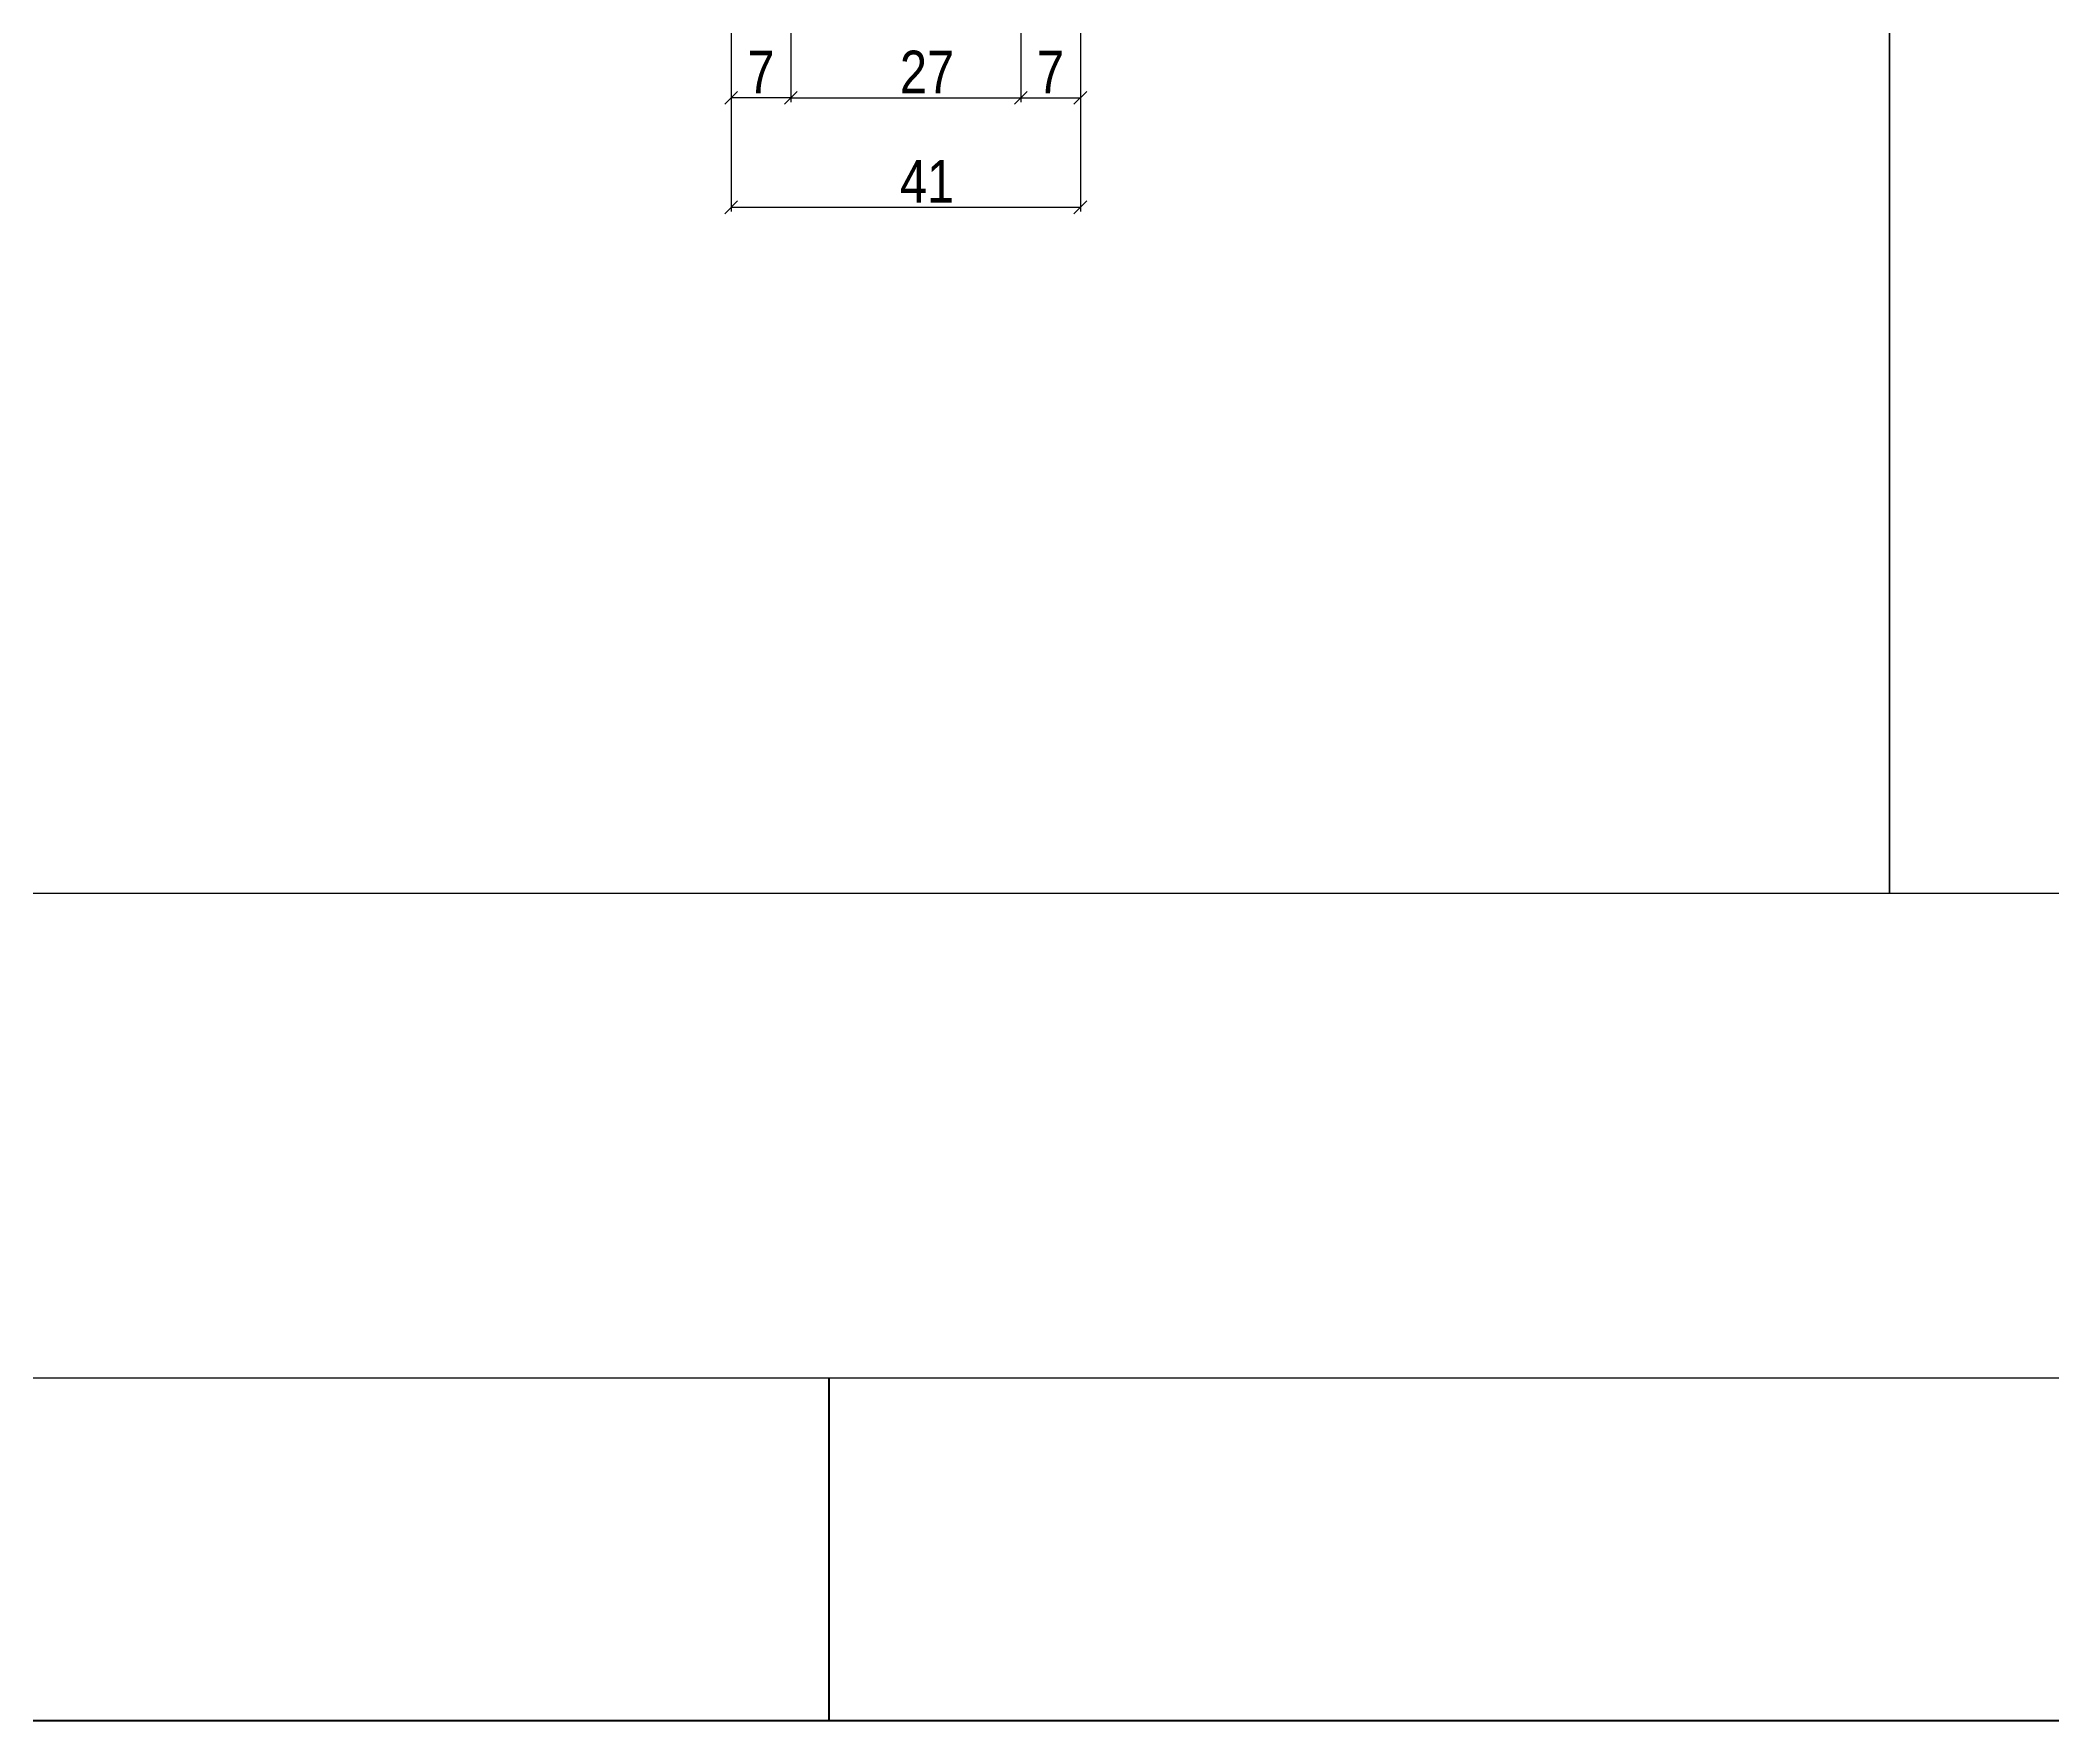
# Model space of a CAD drawing. Extents: x 17311 to 161354, y 153625 to 211469.
# Drawn here: x 19813.1 to 20285.4, y 205100.3 to 205495.1 of the extents above; entities that cross this region are included whole.
import ezdxf

# ---------------------------------------------------------------- set-up
doc = ezdxf.new("R2010")
doc.units = 0
doc.layers.get('0').update_dxf_attribs({"linetype": 'CONTINUOUS'})
doc.layers.get('DEFPOINTS').update_dxf_attribs({"linetype": 'CONTINUOUS'})
for name, color, linetype in [('8', 111, 'CONTINUOUS'), ('detalhes', 4, 'CONTINUOUS'), ('VIGAS', 3, 'CONTINUOUS')]:
    doc.layers.add(name, color=color, linetype=linetype)
doc.layers.add('FOLHA', color=255, linetype='CONTINUOUS', lineweight=40)
doc.styles.add('COTA TECNICA 2X', font='techl___.ttf', dxfattribs={"height": 10})
doc.dimstyles.new('SECAO', dxfattribs={"dimscale": 0.333333, "dimtxt": 5, "dimasz": 9, "dimexe": 3, "dimexo": 3, "dimgap": 3, "dimtad": 1, "dimdec": 1, "dimlfac": 0.5, "dimzin": 12, "dimdsep": 46, "dimtxsty": 'COTA TECNICA 2X', "dimblk1": 'OBLIQUE', "dimblk2": 'OBLIQUE', "dimsah": 1, "dimcen": 0.9, "dimclrd": 4, "dimclre": 4, "dimclrt": 240, "dimadec": 1, "dimazin": 3, "dimtfac": 1, "dimtdec": 1, "dimtmove": 0, "dimatfit": 3, "dimfxl": 1, "dimtolj": 1, "dimtzin": 12, "dimarcsym": 0})

# ---------------------------------------------------------------- blocks, each defined once
blk = doc.blocks.new('_Oblique')
at = {"color": 0, "linetype": 'ByBlock', "lineweight": -2}
blk.add_line((-0.5, -0.5), (0.5, 0.5), dxfattribs=at)
blk = doc.blocks.new('*D3195')
at = {"layer": 'DEFPOINTS', "color": 0, "transparency": 16777216}
for p in [(19975.36, 205513.28), (20057.36, 205513.28), (20057.36, 205455.82)]:
    blk.add_point(p, dxfattribs=at)
at = {"layer": 'detalhes', "color": 4, "lineweight": -2, "transparency": 16777216}
for p, q in [((19975.36, 205512.28), (19975.36, 205454.82)), ((20057.36, 205512.28), (20057.36, 205454.82)), ((19975.36, 205455.82), (20057.36, 205455.82))]:
    blk.add_line(p, q, dxfattribs=at)
at = {"layer": 'detalhes', "color": 4, "lineweight": -2, "transparency": 16777216, "xscale": 3, "yscale": 3, "zscale": 3, "rotation": 180}
blk.add_blockref('_Oblique', (19975.36, 205455.82), dxfattribs=at)
at = {"layer": 'detalhes', "color": 4, "lineweight": -2, "transparency": 16777216, "xscale": 3, "yscale": 3, "zscale": 3}
blk.add_blockref('_Oblique', (20057.36, 205455.82), dxfattribs=at)
at = {"layer": 'detalhes', "color": 240, "transparency": 16777216, "insert": (20021.36, 205461.9), "char_height": 10, "attachment_point": 5, "style": 'COTA TECNICA 2X'}
blk.add_mtext('\\A1;41', dxfattribs=at)
blk = doc.blocks.new('*D3196')
at = {"layer": 'DEFPOINTS', "color": 0, "transparency": 16777216}
for p in [(19989.36, 205513.28), (20043.36, 205513.28), (20043.36, 205481.54)]:
    blk.add_point(p, dxfattribs=at)
at = {"layer": 'detalhes', "color": 4, "lineweight": -2, "transparency": 16777216}
for p, q in [((19989.36, 205512.28), (19989.36, 205480.54)), ((20043.36, 205512.28), (20043.36, 205480.54)), ((19989.36, 205481.54), (20043.36, 205481.54))]:
    blk.add_line(p, q, dxfattribs=at)
at = {"layer": 'detalhes', "color": 4, "lineweight": -2, "transparency": 16777216, "xscale": 3, "yscale": 3, "zscale": 3, "rotation": 180}
blk.add_blockref('_Oblique', (19989.36, 205481.54), dxfattribs=at)
at = {"layer": 'detalhes', "color": 4, "lineweight": -2, "transparency": 16777216, "xscale": 3, "yscale": 3, "zscale": 3}
blk.add_blockref('_Oblique', (20043.36, 205481.54), dxfattribs=at)
at = {"layer": 'detalhes', "color": 240, "transparency": 16777216, "insert": (20021.36, 205487.61), "char_height": 10, "attachment_point": 5, "style": 'COTA TECNICA 2X'}
blk.add_mtext('\\A1;27', dxfattribs=at)
blk = doc.blocks.new('*D3197')
at = {"layer": 'DEFPOINTS', "color": 0, "transparency": 16777216}
for p in [(20043.36, 205481.54), (20057.36, 205481.54), (20057.36, 205481.54)]:
    blk.add_point(p, dxfattribs=at)
at = {"layer": 'detalhes', "color": 4, "lineweight": -2, "transparency": 16777216}
blk.add_line((20043.36, 205481.54), (20057.36, 205481.54), dxfattribs=at)
at = {"layer": 'detalhes', "color": 4, "lineweight": -2, "transparency": 16777216, "xscale": 3, "yscale": 3, "zscale": 3, "rotation": 180}
blk.add_blockref('_Oblique', (20043.36, 205481.54), dxfattribs=at)
at = {"layer": 'detalhes', "color": 4, "lineweight": -2, "transparency": 16777216, "xscale": 3, "yscale": 3, "zscale": 3}
blk.add_blockref('_Oblique', (20057.36, 205481.54), dxfattribs=at)
at = {"layer": 'detalhes', "color": 240, "transparency": 16777216, "insert": (20050.36, 205487.61), "char_height": 10, "attachment_point": 5, "style": 'COTA TECNICA 2X'}
blk.add_mtext('\\A1;7', dxfattribs=at)
blk = doc.blocks.new('*D3198')
at = {"layer": 'DEFPOINTS', "color": 0, "transparency": 16777216}
for p in [(19975.36, 205481.54), (19975.36, 205481.54), (19989.36, 205481.54)]:
    blk.add_point(p, dxfattribs=at)
at = {"layer": 'detalhes', "color": 4, "lineweight": -2, "transparency": 16777216}
blk.add_line((19989.36, 205481.54), (19975.36, 205481.54), dxfattribs=at)
at = {"layer": 'detalhes', "color": 4, "lineweight": -2, "transparency": 16777216, "xscale": 3, "yscale": 3, "zscale": 3, "rotation": 180}
blk.add_blockref('_Oblique', (19975.36, 205481.54), dxfattribs=at)
at = {"layer": 'detalhes', "color": 4, "lineweight": -2, "transparency": 16777216, "xscale": 3, "yscale": 3, "zscale": 3}
blk.add_blockref('_Oblique', (19989.36, 205481.54), dxfattribs=at)
at = {"layer": 'detalhes', "color": 240, "transparency": 16777216, "insert": (19982.36, 205487.61), "char_height": 10, "attachment_point": 5, "style": 'COTA TECNICA 2X'}
blk.add_mtext('\\A1;7', dxfattribs=at)

msp = doc.modelspace()

# ---------------------------------------------------------------- linework, layer by layer
at = {"color": 30}
msp.add_line((24239.28, 205180.82), (17511.8, 205180.82), dxfattribs=at)
at = {"layer": '8', "color": 5, "linetype": 'Continuous'}
msp.add_lwpolyline([(20247.34, 205294.67), (19650.53, 205294.67), (19650.53, 206259.46), (20247.34, 206259.46)], close=True, dxfattribs=at)
at = {"layer": 'FOLHA'}
for p, q in [((19998.39, 205100.34), (19998.39, 205180.82)), ((24319.75, 205100.34), (17310.62, 205100.34))]:
    msp.add_line(p, q, dxfattribs=at)
at = {"layer": 'VIGAS', "color": 5}
msp.add_lwpolyline([(20844.16, 205294.67), (20247.34, 205294.67), (20247.34, 206259.46), (20844.16, 206259.46)], close=True, dxfattribs=at)

# ---------------------------------------------------------------- dimensions: what is measured, and where the dimension line sits
at = {"layer": 'detalhes', "color": 3}
for base, p1, p2, picture, middle in [((20057.36, 205455.82), (19975.36, 205513.28), (20057.36, 205513.28), '*D3195', (20021.36, 205455.82)), ((20043.36, 205481.54), (19989.36, 205513.28), (20043.36, 205513.28), '*D3196', (20021.36, 205481.54)), ((20057.36, 205481.54), (20043.36, 205481.54), (20057.36, 205481.54), '*D3197', (20050.36, 205481.54))]:
    dim = msp.add_linear_dim(base=base, p1=p1, p2=p2, dimstyle='SECAO', dxfattribs=at)
    dim.commit()
    dim.dimension.update_dxf_attribs({"geometry": picture, "text_midpoint": middle, "dimtype": 160})
dim = msp.add_linear_dim(base=(19975.36, 205481.54), p1=(19989.36, 205481.54), p2=(19975.36, 205481.54), dimstyle='SECAO', dxfattribs=at)
dim.commit()
dim.dimension.update_dxf_attribs({"geometry": '*D3198', "text_midpoint": (19982.36, 205487.61)})

doc.saveas('drawing.dxf')
